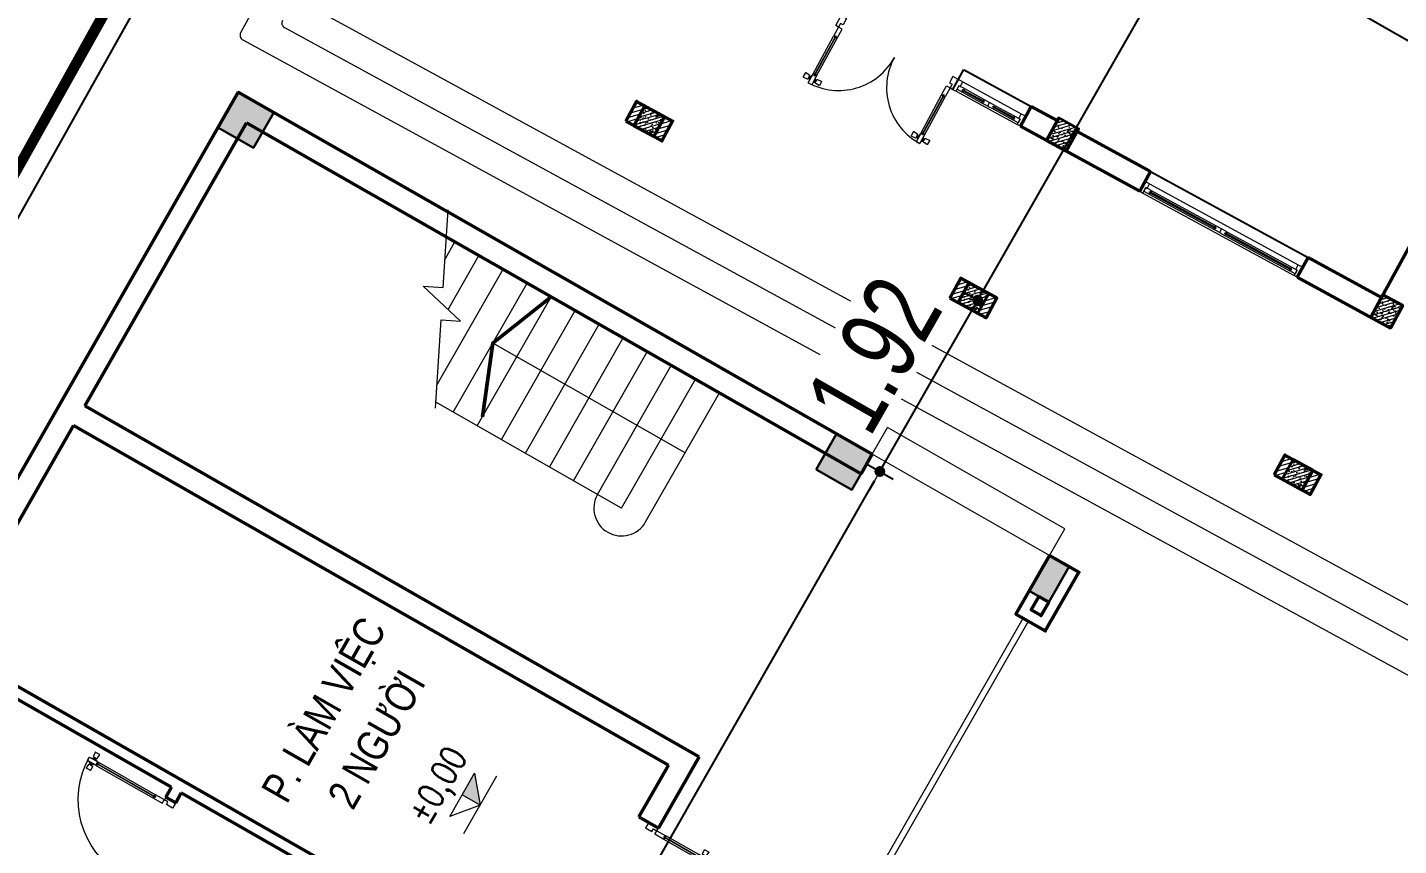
# Model space of a CAD drawing. Header units: millimetres. Extents: x -1055201 to -457681, y -323938 to 182808.
# Drawn here: x -741899 to -728531, y 149921 to 157900 of the extents above; entities that cross this region are included whole.
import ezdxf
from ezdxf.enums import TextEntityAlignment as Align
from ezdxf.xclip import XClip

# ---------------------------------------------------------------- set-up
doc = ezdxf.new("R2010")
doc.units = ezdxf.units.MM
doc.header["$LTSCALE"] = 5
doc.header["$XCLIPFRAME"] = 0
doc.linetypes.add('CENTER2', pattern=[28.575, 19.05, -3.175, 3.175, -3.175])
doc.layers.get('0').update_dxf_attribs({"linetype": 'CENTER2'})
for name, color, linetype, lineweight in [('0.15_Cua', 144, 'Continuous', 15), ('cat1', 30, 'Continuous', 50), ('cat2', 22, 'Continuous', 30), ('hatch1', 136, 'Continuous', 9), ('ISO', 153, 'Continuous', 13), ('LC Dim', 8, 'Continuous', 18), ('LC Hatch', 252, 'Continuous', 9), ('LC Net dam2', 6, 'Continuous', 40), ('LC Net thay', 7, 'Continuous', 25), ('LC Text1', 3, 'Continuous', 20), ('LC Text2', 7, 'Continuous', 25), ('manh1', 67, 'Continuous', 13), ('thay1', 63, 'Continuous', 18)]:
    doc.layers.add(name, color=color, linetype=linetype, lineweight=lineweight)
for name, color, linetype in [('KYHIEU', 7, 'Continuous'), ('NHA', 2, 'Continuous'), ('Tuongxay', 11, 'Continuous')]:
    doc.layers.add(name, color=color, linetype=linetype)
doc.styles.add('HOATBIF', font='hoatbif.shx', dxfattribs={"width": 0.75})
doc.styles.add('T1', font='Vnsimli.shx', dxfattribs={"width": 0.8})
doc.styles.add('T2', font='VHARIAL.TTF', dxfattribs={"width": 0.8})
doc.styles.add('VnArialH', font='VHARIAL.TTF')
doc.linetypes.add('FENCELINE2', pattern='A,0.25,-0.1,[132,ltypeshp.shx,S=0.1,R=0,X=-0.1,Y=0],-0.1,1', length=1.45)
doc.dimstyles.new('Copy of 1-110', dxfattribs={"dimscale": 110, "dimtxt": 2.5, "dimasz": 0.35, "dimexe": 0.5, "dimexo": 0, "dimgap": 0.8, "dimtad": 1, "dimdec": 0, "dimzin": 0, "dimdsep": 46, "dimtxsty": 'HOATBIF', "dimblk1": 'DOT', "dimblk2": 'DOT', "dimsah": 1, "dimcen": -1, "dimdle": 1, "dimclrd": 256, "dimclre": 256, "dimclrt": 4, "dimadec": 3, "dimazin": 2, "dimtfac": 0.333333, "dimtdec": 0, "dimtix": 1, "dimtmove": 2, "dimatfit": 3, "dimldrblk": 'DOT', "dimfxl": 1, "dimtvp": 0.833333, "dimtolj": 1, "dimtzin": 0, "dimarcsym": 0})

# ---------------------------------------------------------------- blocks, each defined once
blk = doc.blocks.new('Nen ht')
at = {"layer": 'Tuongxay', "color": 250, "elevation": -2370}
for points in [[(38453, 61207), (33178, 63294), (21714, 42543), (9412, 20586)], [(38379, 61021), (33268, 63043), (21889, 42446), (9588, 20492)]]:
    blk.add_lwpolyline(points, dxfattribs=at)
at = {"layer": 'KYHIEU', "color": 250, "lineweight": 0, "style": 'VnArialH', "width": 0.6}
for tag, p in [('DC-02', (-46804, -9650, -10682)), ('2.478', (-46804, -10928, -10682))]:
    blk.add_attdef(tag, text='', height=756, dxfattribs=at).set_placement(p, align=Align.CENTER)
blk = doc.blocks.new('*U47')
for p, q in [((35, 0), (715, 0)), ((50, -110), (700, -110)), ((435, -20), (655, -20)), ((435, -60), (655, -60))]:
    blk.add_line(p, q)
at = {"color": 8, "lineweight": 5}
for p, q in [((95, -20), (315, -20)), ((95, -35), (315, -35)), ((95, -45), (315, -45)), ((95, -60), (315, -60)), ((435, -20), (655, -20)), ((435, -35), (655, -35)), ((435, -45), (655, -45)), ((435, -60), (655, -60))]:
    blk.add_line(p, q, dxfattribs=at)
for points in [[(0, 0), (35, 0), (35, -60), (50, -60), (50, -110), (0, -110), (0, 0)], [(750, 0), (715, 0), (715, -60), (700, -60), (700, -110), (750, -110), (750, 0)], [(435, -45), (435, -60), (375, -60), (375, -20), (435, -20), (435, -35), (425, -35), (425, -45), (435, -45)], [(655, -45), (655, -60), (715, -60), (715, -20), (655, -20), (655, -35), (665, -35), (665, -45), (655, -45)]]:
    blk.add_lwpolyline(points)
for points in [[(35, -20), (95, -20), (95, -35), (85, -35), (85, -45), (95, -45), (95, -60), (35, -60)], [(375, -20), (315, -20), (315, -35), (325, -35), (325, -45), (315, -45), (315, -60), (375, -60)]]:
    blk.add_lwpolyline(points, close=True)
for points in [[(95, -29, -0.312187), (102, -35, -0.312187)], [(95, -51, 0.312187), (102, -45, 0.312187)], [(315, -29, 0.312187), (308, -35, 0.312187)], [(315, -51, -0.312187), (308, -45, -0.312187)]]:
    blk.add_lwpolyline(points, format="xyb", dxfattribs=at)
for centre, start, end in [((434, -37), 14.2151, 83.5658), ((434, -43), 276.4342, 345.7849), ((656, -37), 96.4342, 165.7849), ((656, -43), 194.2151, 263.5658)]:
    blk.add_arc(centre, 8.25, start, end, dxfattribs=at)
blk = doc.blocks.new('*U48')
for p, q in [((30, 519), (30, 100)), ((70, 519), (70, 100)), ((1230, 519), (1230, 100)), ((1270, 519), (1270, 100))]:
    blk.add_line(p, q)
at = {"color": 8, "lineweight": 9}
for p, q in [((47, 529), (47, 90)), ((52, 529), (52, 90)), ((1248, 529), (1248, 90)), ((1252, 529), (1252, 90))]:
    blk.add_line(p, q, dxfattribs=at)
for points in [[(5, 548), (-35, 544, -0.443716), (-40, 549), (-40, 588, -0.443716), (-35, 593), (5, 589, -0.385314), (10, 584), (10, 553, -0.385314)], [(95, 548), (135, 544, 0.443716), (140, 549), (140, 588, 0.443716), (135, 593), (95, 589, 0.385314), (90, 584), (90, 553, 0.385314)], [(1205, 548), (1165, 544, -0.443716), (1160, 549), (1160, 588, -0.443716), (1165, 593), (1205, 589, -0.385314), (1210, 584), (1210, 553, -0.385314)], [(1295, 548), (1335, 544, 0.443716), (1340, 549), (1340, 588, 0.443716), (1335, 593), (1295, 589, 0.385314), (1290, 584), (1290, 553, 0.385314)]]:
    blk.add_lwpolyline(points, format="xyb", close=True)
for points in [[(20, 564), (10, 564), (10, 574), (20, 574)], [(55, 519), (70, 519), (70, 619), (30, 619), (30, 519), (45, 519), (45, 529), (55, 529), (55, 519)], [(80, 564), (90, 564), (90, 574), (80, 574)], [(1220, 564), (1210, 564), (1210, 574), (1220, 574)], [(1245, 519), (1230, 519), (1230, 619), (1270, 619), (1270, 519), (1255, 519), (1255, 529), (1245, 529), (1245, 519)], [(1280, 564), (1290, 564), (1290, 574), (1280, 574)], [(30, 0), (0, 0), (0, -110), (60, -110), (60, -40), (30, -40), (30, 0)], [(55, 100), (70, 100), (70, 0), (30, 0), (30, 100), (45, 100), (45, 90), (55, 90), (55, 100)], [(1245, 100), (1230, 100), (1230, 0), (1270, 0), (1270, 100), (1255, 100), (1255, 90), (1245, 90), (1245, 100)], [(1270, 0), (1300, 0), (1300, -110), (1240, -110), (1240, -40), (1270, -40), (1270, 0)]]:
    blk.add_lwpolyline(points)
for centre, start, end in [((70, 569), 143.1301, 216.8699), ((30, 569), 323.1301, 36.8699), ((1270, 569), 143.1301, 216.8699), ((1230, 569), 323.1301, 36.8699)]:
    blk.add_arc(centre, 50, start, end)
at = {"color": 8, "lineweight": 5}
for centre, start, end in [((33, 1), 359.9081, 90.2333), ((1267, 1), 89.7667, 180.0919)]:
    blk.add_arc(centre, 617, start, end, dxfattribs=at)
at = {"color": 8, "lineweight": 9}
for centre, start, end in [((47, 520), 186.4342, 273.2898), ((53, 520), 266.7102, 353.5658), ((1247, 520), 186.4342, 273.2898), ((1253, 520), 266.7102, 353.5658), ((47, 99), 86.7102, 173.5658), ((53, 99), 6.4342, 93.2898), ((1247, 99), 86.7102, 173.5658), ((1253, 99), 6.4342, 93.2898)]:
    blk.add_arc(centre, 8.25, start, end, dxfattribs=at)
blk = doc.blocks.new('*U50')
for p, q in [((35, 0), (1715, 0)), ((50, -110), (1700, -110)), ((935, -20), (1655, -20)), ((935, -60), (1655, -60))]:
    blk.add_line(p, q)
at = {"color": 8, "lineweight": 5}
for p, q in [((95, -20), (815, -20)), ((95, -35), (815, -35)), ((95, -45), (815, -45)), ((95, -60), (815, -60)), ((935, -20), (1655, -20)), ((935, -35), (1655, -35)), ((935, -45), (1655, -45)), ((935, -60), (1655, -60))]:
    blk.add_line(p, q, dxfattribs=at)
for points in [[(0, 0), (35, 0), (35, -60), (50, -60), (50, -110), (0, -110), (0, 0)], [(1750, 0), (1715, 0), (1715, -60), (1700, -60), (1700, -110), (1750, -110), (1750, 0)], [(935, -45), (935, -60), (875, -60), (875, -20), (935, -20), (935, -35), (925, -35), (925, -45), (935, -45)], [(1655, -45), (1655, -60), (1715, -60), (1715, -20), (1655, -20), (1655, -35), (1665, -35), (1665, -45), (1655, -45)]]:
    blk.add_lwpolyline(points)
for points in [[(35, -20), (95, -20), (95, -35), (85, -35), (85, -45), (95, -45), (95, -60), (35, -60)], [(875, -20), (815, -20), (815, -35), (825, -35), (825, -45), (815, -45), (815, -60), (875, -60)]]:
    blk.add_lwpolyline(points, close=True)
for points in [[(95, -29, -0.312187), (102, -35, -0.312187)], [(95, -51, 0.312187), (102, -45, 0.312187)], [(815, -29, 0.312187), (808, -35, 0.312187)], [(815, -51, -0.312187), (808, -45, -0.312187)]]:
    blk.add_lwpolyline(points, format="xyb", dxfattribs=at)
for centre, start, end in [((934, -37), 14.2151, 83.5658), ((934, -43), 276.4342, 345.7849), ((1656, -37), 96.4342, 165.7849), ((1656, -43), 194.2151, 263.5658)]:
    blk.add_arc(centre, 8.25, start, end, dxfattribs=at)
blk = doc.blocks.new('Nhaf hiệu bộ')
at = {"layer": 'LC Hatch', "ltscale": 2}
h = blk.add_hatch(dxfattribs=at)
h.set_pattern_fill('BETONG', color=256, scale=20, pattern_type=2)
h.set_pattern_definition([(360, (-17595.02, 68695.2), (3e-14, 103.92305), [2.5, -57.5]), (360, (-17595.02, 68699.53), (3e-14, 103.92305), [2.5, -57.5]), (120, (-17595.02, 68695.2), (-90, -51.96152), [2.5, -57.5]), (120, (-17591.27, 68697.36), (-90, -51.96152), [2.5, -57.5]), (360, (-17565.02, 68747.16), (3e-14, 103.92305), [2.5, -57.5]), (360, (-17565.02, 68751.49), (3e-14, 103.92305), [2.5, -57.5]), (120, (-17565.02, 68747.16), (-90, -51.96152), [2.5, -57.5]), (120, (-17561.27, 68749.33), (-90, -51.96152), [2.5, -57.5]), (60, (-17592.52, 68695.2), (-90, 51.96152), [2.5, -57.5]), (60, (-17596.27, 68697.36), (-90, 51.96152), [2.5, -57.5]), (60, (-17562.52, 68643.24), (-90, 51.96152), [2.5, -57.5]), (60, (-17566.27, 68645.4), (-90, 51.96152), [2.5, -57.5]), (45, (-17595.016, 68695.2), (-21.213203, 21.213203), []), (50, (-17595.02, 68695.2), (143.45204, -12.55043), [15, -165]), (355, (-17595.02, 68695.2), (-27.75027, 150.43843), [12, -132]), (100.4514, (-17583.06, 68694.15), (115.70188, 137.8879), [12.74804, -140.22842]), (46.1842, (-17595.02, 68735.2), (213.4482, -33.1038), [22.5, -247.5]), (96.6356, (-17577.23, 68732.44), (186.93254, 194.8236), [19.12206, -210.3426]), (351.1842, (-17595.02, 68735.2), (186.9324, 194.8237), [18, -198]), (21, (-17575.02, 68725.2), (119.38141, -80.52378), [15, -165]), (326, (-17575.02, 68725.2), (48.66307, 145.03), [12, -132]), (71.4514, (-17565.07, 68718.49), (168.04453, 64.5061), [12.74804, -140.22842]), (37.5, (-17595.016, 68695.2), (2.43197, 66.57877), [0, -130.4, 0, -134, 0, -132.5]), (7.5, (-17595.016, 68695.2), (52.61391, 78.88234), [0, -76.4, 0, -127.4, 0, -50.5]), (327.5, (-17639.616, 68695.2), (106.764487, -4.510974), [0, -50, 0, -156, 0, -207]), (317.5, (-17659.62, 68695.2), (116.63723, 20.021), [0, -65, 0, -103.6, 0, -147])])
h.paths.add_polyline_path([(7420, 2050), (7200, 2050), (7200, 1800), (7420, 1800)])
h = blk.add_hatch(dxfattribs=at)
h.set_pattern_fill('BETONG', color=256, scale=20, pattern_type=2)
h.set_pattern_definition([(360, (-13995.02, 68695.2), (3e-14, 103.92305), [2.5, -57.5]), (360, (-13995.02, 68699.53), (3e-14, 103.92305), [2.5, -57.5]), (120, (-13995.02, 68695.2), (-90, -51.96152), [2.5, -57.5]), (120, (-13991.27, 68697.36), (-90, -51.96152), [2.5, -57.5]), (360, (-13965.02, 68747.16), (3e-14, 103.92305), [2.5, -57.5]), (360, (-13965.02, 68751.49), (3e-14, 103.92305), [2.5, -57.5]), (120, (-13965.02, 68747.16), (-90, -51.96152), [2.5, -57.5]), (120, (-13961.27, 68749.33), (-90, -51.96152), [2.5, -57.5]), (60, (-13992.52, 68695.2), (-90, 51.96152), [2.5, -57.5]), (60, (-13996.27, 68697.36), (-90, 51.96152), [2.5, -57.5]), (60, (-13962.52, 68643.24), (-90, 51.96152), [2.5, -57.5]), (60, (-13966.27, 68645.4), (-90, 51.96152), [2.5, -57.5]), (45, (-13995.016, 68695.2), (-21.213203, 21.213203), []), (50, (-13995.02, 68695.2), (143.45204, -12.55043), [15, -165]), (355, (-13995.02, 68695.2), (-27.75027, 150.43843), [12, -132]), (100.4514, (-13983.06, 68694.15), (115.70188, 137.8879), [12.74804, -140.22842]), (46.1842, (-13995.02, 68735.2), (213.4482, -33.1038), [22.5, -247.5]), (96.6356, (-13977.23, 68732.44), (186.93254, 194.8236), [19.12206, -210.3426]), (351.1842, (-13995.02, 68735.2), (186.9324, 194.8237), [18, -198]), (21, (-13975.02, 68725.2), (119.38141, -80.52378), [15, -165]), (326, (-13975.02, 68725.2), (48.66307, 145.03), [12, -132]), (71.4514, (-13965.07, 68718.49), (168.04453, 64.5061), [12.74804, -140.22842]), (37.5, (-13995.016, 68695.2), (2.43197, 66.57877), [0, -130.4, 0, -134, 0, -132.5]), (7.5, (-13995.016, 68695.2), (52.61391, 78.88234), [0, -76.4, 0, -127.4, 0, -50.5]), (327.5, (-14039.616, 68695.2), (106.764487, -4.510974), [0, -50, 0, -156, 0, -207]), (317.5, (-14059.62, 68695.2), (116.63723, 20.021), [0, -65, 0, -103.6, 0, -147])])
h.paths.add_polyline_path([(11020, 2050), (10800, 2050), (10800, 1800), (11020, 1800)])
h = blk.add_hatch(dxfattribs=at)
h.set_pattern_fill('ANSI31', color=256, scale=300)
h.set_pattern_definition([(45, (-28800.474, 75690.895), (-26.516504, 26.516504), [])])
h.paths.add_polyline_path([(3910, 220), (3820, 220), (3820, 0), (3910, 0)])
h.paths.add_polyline_path([(3600, 220), (3510, 220), (3510, 0), (3600, 0)])
h = blk.add_hatch(dxfattribs=at)
h.set_pattern_fill('BETONG', color=256, scale=20, pattern_type=2)
h.set_pattern_definition([(360, (-25200.47, 75690.9), (3e-14, 103.92305), [2.5, -57.5]), (360, (-25200.47, 75695.23), (3e-14, 103.92305), [2.5, -57.5]), (120, (-25200.47, 75690.9), (-90, -51.96152), [2.5, -57.5]), (120, (-25196.72, 75693.06), (-90, -51.96152), [2.5, -57.5]), (360, (-25170.47, 75742.86), (3e-14, 103.92305), [2.5, -57.5]), (360, (-25170.47, 75747.19), (3e-14, 103.92305), [2.5, -57.5]), (120, (-25170.47, 75742.86), (-90, -51.96152), [2.5, -57.5]), (120, (-25166.72, 75745.02), (-90, -51.96152), [2.5, -57.5]), (60, (-25197.97, 75690.9), (-90, 51.96152), [2.5, -57.5]), (60, (-25201.72, 75693.06), (-90, 51.96152), [2.5, -57.5]), (60, (-25167.97, 75638.93), (-90, 51.96152), [2.5, -57.5]), (60, (-25171.72, 75641.1), (-90, 51.96152), [2.5, -57.5]), (45, (-25200.474, 75690.895), (-21.213203, 21.213203), []), (50, (-25200.47, 75690.9), (143.45204, -12.55043), [15, -165]), (355, (-25200.47, 75690.9), (-27.75027, 150.43843), [12, -132]), (100.4514, (-25188.52, 75689.85), (115.70188, 137.8879), [12.74804, -140.22842]), (46.1842, (-25200.47, 75730.9), (213.4482, -33.1038), [22.5, -247.5]), (96.6356, (-25182.69, 75728.14), (186.93254, 194.8236), [19.12206, -210.3426]), (351.1842, (-25200.47, 75730.9), (186.9324, 194.8237), [18, -198]), (21, (-25180.47, 75720.9), (119.38141, -80.52378), [15, -165]), (326, (-25180.47, 75720.9), (48.66307, 145.03), [12, -132]), (71.4514, (-25170.53, 75714.18), (168.04453, 64.5061), [12.74804, -140.22842]), (37.5, (-25200.474, 75690.895), (2.43197, 66.57877), [0, -130.4, 0, -134, 0, -132.5]), (7.5, (-25200.474, 75690.895), (52.61391, 78.88234), [0, -76.4, 0, -127.4, 0, -50.5]), (327.5, (-25245.074, 75690.895), (106.764487, -4.510974), [0, -50, 0, -156, 0, -207]), (317.5, (-25265.07, 75690.895), (116.63723, 20.021), [0, -65, 0, -103.6, 0, -147])])
h.paths.add_polyline_path([(3820, 220), (3600, 220), (3600, 0), (3820, 0)])
h = blk.add_hatch(dxfattribs=at)
h.set_pattern_fill('ANSI31', color=256, scale=300)
h.set_pattern_definition([(45, (-25200.474, 75690.895), (-26.516504, 26.516504), [])])
h.paths.add_polyline_path([(7510, 220), (7420, 220), (7420, 0), (7510, 0)])
h.paths.add_polyline_path([(7200, 220), (7110, 220), (7110, 0), (7200, 0)])
h = blk.add_hatch(dxfattribs=at)
h.set_pattern_fill('BETONG', color=256, scale=20, pattern_type=2)
h.set_pattern_definition([(360, (-21600.47, 75690.9), (3e-14, 103.92305), [2.5, -57.5]), (360, (-21600.47, 75695.23), (3e-14, 103.92305), [2.5, -57.5]), (120, (-21600.47, 75690.9), (-90, -51.96152), [2.5, -57.5]), (120, (-21596.72, 75693.06), (-90, -51.96152), [2.5, -57.5]), (360, (-21570.47, 75742.86), (3e-14, 103.92305), [2.5, -57.5]), (360, (-21570.47, 75747.19), (3e-14, 103.92305), [2.5, -57.5]), (120, (-21570.47, 75742.86), (-90, -51.96152), [2.5, -57.5]), (120, (-21566.72, 75745.02), (-90, -51.96152), [2.5, -57.5]), (60, (-21597.97, 75690.9), (-90, 51.96152), [2.5, -57.5]), (60, (-21601.72, 75693.06), (-90, 51.96152), [2.5, -57.5]), (60, (-21567.97, 75638.93), (-90, 51.96152), [2.5, -57.5]), (60, (-21571.72, 75641.1), (-90, 51.96152), [2.5, -57.5]), (45, (-21600.474, 75690.895), (-21.213203, 21.213203), []), (50, (-21600.47, 75690.9), (143.45204, -12.55043), [15, -165]), (355, (-21600.47, 75690.9), (-27.75027, 150.43843), [12, -132]), (100.4514, (-21588.52, 75689.85), (115.70188, 137.8879), [12.74804, -140.22842]), (46.1842, (-21600.47, 75730.9), (213.4482, -33.1038), [22.5, -247.5]), (96.6356, (-21582.69, 75728.14), (186.93254, 194.8236), [19.12206, -210.3426]), (351.1842, (-21600.47, 75730.9), (186.9324, 194.8237), [18, -198]), (21, (-21580.47, 75720.9), (119.38141, -80.52378), [15, -165]), (326, (-21580.47, 75720.9), (48.66307, 145.03), [12, -132]), (71.4514, (-21570.53, 75714.18), (168.04453, 64.5061), [12.74804, -140.22842]), (37.5, (-21600.474, 75690.895), (2.43197, 66.57877), [0, -130.4, 0, -134, 0, -132.5]), (7.5, (-21600.474, 75690.895), (52.61391, 78.88234), [0, -76.4, 0, -127.4, 0, -50.5]), (327.5, (-21645.074, 75690.895), (106.764487, -4.510974), [0, -50, 0, -156, 0, -207]), (317.5, (-21665.07, 75690.895), (116.63723, 20.021), [0, -65, 0, -103.6, 0, -147])])
h.paths.add_polyline_path([(7420, 220), (7200, 220), (7200, 0), (7420, 0)])
h = blk.add_hatch(dxfattribs=at)
h.set_pattern_fill('ANSI31', color=256, scale=300)
h.set_pattern_definition([(45, (-21600.474, 75690.895), (-26.516504, 26.516504), [])])
h.paths.add_polyline_path([(11110, 220), (11020, 220), (11020, 0), (11110, 0)])
h.paths.add_polyline_path([(10800, 220), (10710, 220), (10710, 0), (10800, 0)])
h = blk.add_hatch(dxfattribs=at)
h.set_pattern_fill('BETONG', color=256, scale=20, pattern_type=2)
h.set_pattern_definition([(360, (-18000.47, 75690.9), (3e-14, 103.92305), [2.5, -57.5]), (360, (-18000.47, 75695.23), (3e-14, 103.92305), [2.5, -57.5]), (120, (-18000.47, 75690.9), (-90, -51.96152), [2.5, -57.5]), (120, (-17996.72, 75693.06), (-90, -51.96152), [2.5, -57.5]), (360, (-17970.47, 75742.86), (3e-14, 103.92305), [2.5, -57.5]), (360, (-17970.47, 75747.19), (3e-14, 103.92305), [2.5, -57.5]), (120, (-17970.47, 75742.86), (-90, -51.96152), [2.5, -57.5]), (120, (-17966.72, 75745.02), (-90, -51.96152), [2.5, -57.5]), (60, (-17997.97, 75690.9), (-90, 51.96152), [2.5, -57.5]), (60, (-18001.72, 75693.06), (-90, 51.96152), [2.5, -57.5]), (60, (-17967.97, 75638.93), (-90, 51.96152), [2.5, -57.5]), (60, (-17971.72, 75641.1), (-90, 51.96152), [2.5, -57.5]), (45, (-18000.474, 75690.895), (-21.213203, 21.213203), []), (50, (-18000.47, 75690.9), (143.45204, -12.55043), [15, -165]), (355, (-18000.47, 75690.9), (-27.75027, 150.43843), [12, -132]), (100.4514, (-17988.52, 75689.85), (115.70188, 137.8879), [12.74804, -140.22842]), (46.1842, (-18000.47, 75730.9), (213.4482, -33.1038), [22.5, -247.5]), (96.6356, (-17982.69, 75728.14), (186.93254, 194.8236), [19.12206, -210.3426]), (351.1842, (-18000.47, 75730.9), (186.9324, 194.8237), [18, -198]), (21, (-17980.47, 75720.9), (119.38141, -80.52378), [15, -165]), (326, (-17980.47, 75720.9), (48.66307, 145.03), [12, -132]), (71.4514, (-17970.53, 75714.18), (168.04453, 64.5061), [12.74804, -140.22842]), (37.5, (-18000.474, 75690.895), (2.43197, 66.57877), [0, -130.4, 0, -134, 0, -132.5]), (7.5, (-18000.474, 75690.895), (52.61391, 78.88234), [0, -76.4, 0, -127.4, 0, -50.5]), (327.5, (-18045.074, 75690.895), (106.764487, -4.510974), [0, -50, 0, -156, 0, -207]), (317.5, (-18065.07, 75690.895), (116.63723, 20.021), [0, -65, 0, -103.6, 0, -147])])
h.paths.add_polyline_path([(11020, 220), (10800, 220), (10800, 0), (11020, 0)])
at = {"layer": 'cat1', "ltscale": 2}
for p, q in [((10800, 2020), (10800, 9000)), ((6910, 2020), (7200, 2020)), ((6910, 1800), (6910, 2020)), ((7420, 2020), (8235, 2020)), ((8235, 1800), (8235, 2020)), ((9985, 2020), (10800, 2020)), ((9985, 1800), (9985, 2020)), ((6910, 1800), (8235, 1800)), ((9985, 1800), (11020, 1800))]:
    blk.add_line(p, q, dxfattribs=at)
for points in [[(3510, 0), (3910, 0), (3910, 220), (3510, 220)], [(7110, 0), (7510, 0), (7510, 220), (7110, 220)], [(10710, 0), (11110, 0), (11110, 220), (10710, 220)]]:
    blk.add_lwpolyline(points, close=True, dxfattribs=at)
at = {"layer": 'LC Net dam2', "ltscale": 2}
for points in [[(7200, 1800), (7420, 1800), (7420, 2050), (7200, 2050)], [(10800, 1800), (11020, 1800), (11020, 2050), (10800, 2050)], [(3600, 0), (3820, 0), (3820, 220), (3600, 220)], [(7200, 0), (7420, 0), (7420, 220), (7200, 220)], [(10800, 0), (11020, 0), (11020, 220), (10800, 220)]]:
    blk.add_lwpolyline(points, close=True, dxfattribs=at)
at = {"layer": 'LC Net thay', "ltscale": 2}
for p, q in [((6160, 1800), (6160, 2020)), ((6166, 2020), (6916, 2020)), ((8235, 2020), (9985, 2020))]:
    blk.add_line(p, q, dxfattribs=at)
at = {"layer": 'thay1', "ltscale": 2}
for p, q in [((-200, 60), (-200, -1040)), ((450, -490), (24370, -490)), ((150, -790), (24670, -790)), ((-150, -1090), (24970, -1090))]:
    blk.add_line(p, q, dxfattribs=at)
for centre in [(150, -740), (-150, -1040)]:
    blk.add_arc(centre, 50, 180, 270, dxfattribs=at)
at = {"layer": 'ISO', "rotation": 179.9999999999872}
blk.add_blockref('*U48', (6160, 1800), dxfattribs=at)
at = {"layer": 'ISO', "xscale": -1, "rotation": 180}
for name, p in [('*U47', (6160, 1800)), ('*U50', (8235, 1800))]:
    blk.add_blockref(name, p, dxfattribs=at)
blk = doc.blocks.new('Caodo1')
at = {"layer": 'LC Text1'}
blk.add_hatch(color=256, dxfattribs=at).paths.add_polyline_path([(0, 200), (0, 0), (243, 200)])
for p, q in [((0, 0), (0, 200)), ((324, 0), (-324, 0))]:
    blk.add_line(p, q, dxfattribs=at)
blk.add_lwpolyline([(-243, 200), (243, 200), (0, 0), (0, 0)], close=True, dxfattribs=at)
at = {"layer": 'LC Text1', "style": 'T1', "width": 0.8}
blk.add_attdef('%%P0,00', text='', height=250, dxfattribs=at).set_placement((-39, 460), align=Align.MIDDLE_CENTER)
blk = doc.blocks.new('*U22')
for p, q in [((-70, -740), (-70, -100)), ((-30, -740), (-30, -100))]:
    blk.add_line(p, q)
at = {"color": 8, "lineweight": 9}
for p, q in [((-53, -750), (-53, -90)), ((-48, -750), (-48, -90))]:
    blk.add_line(p, q, dxfattribs=at)
for points in [[(-870, 0), (-900, 0), (-900, 110), (-840, 110), (-840, 40), (-870, 40)], [(-30, 0), (0, 0), (0, 110), (-60, 110), (-60, 40), (-30, 40)]]:
    blk.add_lwpolyline(points, close=True)
for points in [[(-55, -100), (-70, -100), (-70, 0), (-30, 0), (-30, -100), (-45, -100), (-45, -90), (-55, -90), (-55, -100)], [(-80, -785), (-90, -785), (-90, -795), (-80, -795)], [(-55, -740), (-70, -740), (-70, -840), (-30, -840), (-30, -740), (-45, -740), (-45, -750), (-55, -750), (-55, -740)], [(-20, -785), (-10, -785), (-10, -795), (-20, -795)]]:
    blk.add_lwpolyline(points)
for points in [[(-95, -770), (-135, -766, 0.443716), (-140, -771), (-140, -809, 0.443716), (-135, -814), (-95, -810, 0.385314), (-90, -805), (-90, -775, 0.385314)], [(-5, -770), (35, -766, -0.443716), (40, -771), (40, -809, -0.443716), (35, -814), (-5, -810, -0.385314), (-10, -805), (-10, -775, -0.385314)]]:
    blk.add_lwpolyline(points, format="xyb", close=True)
for centre, radius, start, end in [((-30, 0), 840, 180, 270), ((-53, -99), 8.25, 186.4342, 273.2898), ((-47, -99), 8.25, 266.7102, 353.5658), ((-53, -741), 8.25, 86.7102, 173.5658), ((-47, -741), 8.25, 6.4342, 93.2898)]:
    blk.add_arc(centre, radius, start, end, dxfattribs=at)
for centre, start, end in [((-30, -790), 143.1301, 216.8699), ((-70, -790), 323.1301, 36.8699)]:
    blk.add_arc(centre, 50, start, end)
blk = doc.blocks.new('*U19')
for p, q in [((30, 469), (30, 100)), ((70, 469), (70, 100)), ((1130, 469), (1130, 100)), ((1170, 469), (1170, 100))]:
    blk.add_line(p, q)
at = {"color": 8, "lineweight": 9}
for p, q in [((48, 479), (48, 90)), ((52, 479), (52, 90)), ((1148, 479), (1148, 90)), ((1152, 479), (1152, 90))]:
    blk.add_line(p, q, dxfattribs=at)
for points in [[(5, 498), (-35, 494, -0.443716), (-40, 499), (-40, 538, -0.443716), (-35, 543), (5, 539, -0.385314), (10, 534), (10, 503, -0.385314)], [(95, 498), (135, 494, 0.443716), (140, 499), (140, 538, 0.443716), (135, 543), (95, 539, 0.385314), (90, 534), (90, 503, 0.385314)], [(1105, 498), (1065, 494, -0.443716), (1060, 499), (1060, 538, -0.443716), (1065, 543), (1105, 539, -0.385314), (1110, 534), (1110, 503, -0.385314)], [(1195, 498), (1235, 494, 0.443716), (1240, 499), (1240, 538, 0.443716), (1235, 543), (1195, 539, 0.385314), (1190, 534), (1190, 503, 0.385314)]]:
    blk.add_lwpolyline(points, format="xyb", close=True)
for points in [[(55, 469), (70, 469), (70, 569), (30, 569), (30, 469), (45, 469), (45, 479), (55, 479), (55, 469)], [(1145, 469), (1130, 469), (1130, 569), (1170, 569), (1170, 469), (1155, 469), (1155, 479), (1145, 479), (1145, 469)], [(20, 514), (10, 514), (10, 524), (20, 524)], [(80, 514), (90, 514), (90, 524), (80, 524)], [(1120, 514), (1110, 514), (1110, 524), (1120, 524)], [(1180, 514), (1190, 514), (1190, 524), (1180, 524)], [(30, 0), (0, 0), (0, -110), (60, -110), (60, -40), (30, -40), (30, 0)], [(55, 100), (70, 100), (70, 0), (30, 0), (30, 100), (45, 100), (45, 90), (55, 90), (55, 100)], [(1145, 100), (1130, 100), (1130, 0), (1170, 0), (1170, 100), (1155, 100), (1155, 90), (1145, 90), (1145, 100)], [(1170, 0), (1200, 0), (1200, -110), (1140, -110), (1140, -40), (1170, -40), (1170, 0)]]:
    blk.add_lwpolyline(points)
for centre, start, end in [((70, 519), 143.1301, 216.8699), ((30, 519), 323.1301, 36.8699), ((1170, 519), 143.1301, 216.8699), ((1130, 519), 323.1301, 36.8699)]:
    blk.add_arc(centre, 50, start, end)
at = {"color": 8, "lineweight": 5}
for centre, start, end in [((32, 1), 359.9081, 90.2333), ((1168, 1), 89.7667, 180.0919)]:
    blk.add_arc(centre, 568, start, end, dxfattribs=at)
at = {"color": 8, "lineweight": 9}
for centre, start, end in [((47, 470), 186.4342, 273.2898), ((53, 470), 266.7102, 353.5658), ((1147, 470), 186.4342, 273.2898), ((1153, 470), 266.7102, 353.5658), ((47, 99), 86.7102, 173.5658), ((53, 99), 6.4342, 93.2898), ((1147, 99), 86.7102, 173.5658), ((1153, 99), 6.4342, 93.2898)]:
    blk.add_arc(centre, 8.25, start, end, dxfattribs=at)
blk = doc.blocks.new('Nhà lớp học')
at = {"layer": 'cat2'}
for points in [[(19220, 0), (19220, -400), (19620, -400), (19620, 0)], [(19220, -6720), (19220, -7120), (19620, -7120), (19620, -6720)]]:
    blk.add_hatch(color=256, dxfattribs=at).paths.add_polyline_path(points, flags=16)
blk.add_hatch(color=256, dxfattribs=at).paths.add_polyline_path([(19220, -9110), (19220, -9330), (19620, -9330), (19620, -9110)])
at = {"layer": 'cat1'}
for p, q in [((0, 0), (19620, 0)), ((19620, -7120), (19620, 0)), ((13410, -220), (13410, -2800)), ((13520, -220), (16000, -220)), ((13520, -220), (13520, -6900)), ((16000, -220), (16000, -6900)), ((16220, -220), (19400, -220)), ((16220, -220), (16220, -7120)), ((19400, -7120), (19400, -220)), ((13300, -2800), (13410, -2800)), ((13300, -2910), (13300, -2800)), ((13300, -2910), (13410, -2910)), ((13410, -2910), (13410, -7120)), ((16000, -6900), (15420, -6900)), ((15420, -7120), (15420, -6900)), ((16220, -7120), (15420, -7120)), ((19400, -7120), (19620, -7120))]:
    blk.add_line(p, q, dxfattribs=at)
blk.add_lwpolyline([(18050, -3640), (18725, -3370), (19400, -3640)], dxfattribs=at)
for points in [[(19620, -9110), (18960, -9110), (18960, -9440), (19620, -9440)], [(19220, -9220), (19070, -9220), (19070, -9330), (19220, -9330)]]:
    blk.add_lwpolyline(points, close=True, dxfattribs=at)
at = {"layer": 'cat2'}
for points in [[(19220, 0), (19620, 0), (19620, -400), (19220, -400), (19220, 0)], [(19220, -6720), (19620, -6720), (19620, -7120), (19220, -7120), (19220, -6720)], [(19220, -9110), (19620, -9110), (19620, -9330), (19220, -9330), (19220, -9110)]]:
    blk.add_lwpolyline(points, dxfattribs=at)
at = {"layer": 'hatch1'}
blk.add_line((18725, -5530), (18725, -3370), dxfattribs=at)
at = {"layer": 'manh1'}
for p, q in [((16220, -9190), (18960, -9190)), ((16220, -9250), (18960, -9250))]:
    blk.add_line(p, q, dxfattribs=at)
at = {"layer": 'thay1'}
for p, q in [((19206, -2560), (19400, -2560)), ((18794, -2830), (19400, -2830)), ((17950, -5260), (17950, -3176)), ((18104, -3100), (19400, -3100)), ((17950, -3370), (19400, -3370)), ((17950, -3640), (19400, -3640)), ((17950, -3910), (19400, -3910)), ((17950, -4180), (19400, -4180)), ((17950, -4450), (19400, -4450)), ((17950, -4720), (19400, -4720)), ((17950, -4990), (19400, -4990)), ((17950, -5260), (19400, -5260)), ((17950, -5530), (19400, -5530)), ((19620, -9110), (19620, -7120)), ((19620, -7120), (19920, -7120)), ((19920, -9110), (19920, -7120)), ((19620, -9110), (19920, -9110))]:
    blk.add_line(p, q, dxfattribs=at)
for points in [[(0, -9410), (0, 0), (19510, 0)], [(17897, -3201), (18673, -2821), (18756, -2990), (18872, -2507), (18957, -2682), (19637, -2348)]]:
    blk.add_lwpolyline(points, dxfattribs=at)
blk.add_arc((17950, -5260), 270, 90, 270, dxfattribs=at)
at = {"layer": '0.15_Cua', "xscale": -1, "rotation": 180}
blk.add_blockref('*U22', (13300, -2800), dxfattribs=at)
at = {"layer": '0.15_Cua', "rotation": 180}
blk.add_blockref('*U19', (15420, -7120), dxfattribs=at)
at = {"layer": 'LC Text1'}
ref = blk.add_blockref('Caodo1', (14752, -5498), dxfattribs=at)
ref.add_attrib('%%P0,00', '%%p0,00', dxfattribs={"layer": 'LC Text2', "height": 250, "style": 'T1', "width": 0.8}).set_placement((14713, -5038), align=Align.MIDDLE_CENTER)
at = {"layer": 'LC Text2', "style": 'T2', "width": 0.8}
for s, p in [('p. lµm viÖc', (13817, -3862)), ('2 ng\xadêi', (14084, -4452))]:
    blk.add_text(s, height=300, dxfattribs=at).set_placement(p)
blk = doc.blocks.new('DOT')
at = {"color": 0, "linetype": 'ByBlock'}
blk.add_line((-0.5, 0), (-1, 0), dxfattribs=at)
at = {"color": 0, "linetype": 'ByBlock', "const_width": 0.5}
blk.add_lwpolyline([(-0.25, 0, 1), (0.25, 0, 1)], format="xyb", close=True, dxfattribs=at)
blk = doc.blocks.new('*D105')
at = {"layer": 'Defpoints', "color": 0, "transparency": 16777216}
for p in [(-733717, 153643), (-733588, 153569), (-743477, 137003)]:
    blk.add_point(p, dxfattribs=at)
at = {"layer": 'LC Dim', "lineweight": -2, "transparency": 16777216}
for p, q in [((-733717, 153643), (-733458, 153495)), ((-743105, 136911), (-733640, 153478)), ((-743477, 137003), (-743027, 136745))]:
    blk.add_line(p, q, dxfattribs=at)
at = {"layer": 'LC Dim', "lineweight": -2, "transparency": 16777216, "xscale": 105, "yscale": 105, "zscale": 105}
for p, rotation in [((-733588, 153569), 60.25926350818931), ((-743158, 136820), 240.2592635081893)]:
    blk.add_blockref('DOT', p, dxfattribs=dict(at, rotation=rotation))
at = {"layer": 'LC Dim', "color": 4, "transparency": 16777216, "insert": (-738907, 145499), "char_height": 750, "attachment_point": 5, "rotation": 60.2593, "style": 'HOATBIF', "bg_fill": 3, "box_fill_scale": 1.1, "bg_fill_color": 256, "bg_fill_true_color": 13158600, "bg_fill_transparency": 0}
blk.add_mtext('\\A1;19.29', dxfattribs=at)
blk = doc.blocks.new('_Dot')
at = {"color": 0, "linetype": 'ByBlock', "lineweight": -2}
blk.add_line((-0.5, 0), (-1, 0), dxfattribs=at)
at = {"color": 0, "linetype": 'ByBlock', "const_width": 0.5}
blk.add_lwpolyline([(-0.25, 0, 1), (0.25, 0, 1)], format="xyb", close=True, dxfattribs=at)
blk = doc.blocks.new('*D106')
at = {"layer": 'Defpoints', "color": 0, "transparency": 16777216}
for p in [(-732634, 155240), (-732580, 155209, 2611), (-733717, 153643)]:
    blk.add_point(p, dxfattribs=at)
at = {"layer": 'LC Dim', "lineweight": -2, "transparency": 16777216}
for p, q in [((-732582, 155331), (-732530, 155422)), ((-733588, 153569), (-732634, 155240)), ((-732580, 155209), (-732764, 155314)), ((-733717, 153643), (-733458, 153495)), ((-733640, 153478), (-733692, 153387))]:
    blk.add_line(p, q, dxfattribs=at)
at = {"layer": 'LC Dim', "lineweight": -2, "transparency": 16777216, "xscale": 105, "yscale": 105, "zscale": 105}
for p, rotation in [((-732634, 155240), 240.2592635081893), ((-733588, 153569), 60.25926350818931)]:
    blk.add_blockref('DOT', p, dxfattribs=dict(at, rotation=rotation))
at = {"layer": 'LC Dim', "color": 4, "transparency": 16777216, "insert": (-733645, 154709), "char_height": 750, "attachment_point": 5, "rotation": 60.2593, "style": 'HOATBIF', "bg_fill": 3, "box_fill_scale": 1.1, "bg_fill_color": 256, "bg_fill_true_color": 13158600, "bg_fill_transparency": 0}
blk.add_mtext('\\A1;1.92', dxfattribs=at)
blk = doc.blocks.new('*D107')
at = {"layer": 'Defpoints', "color": 0, "transparency": 16777216}
for p in [(-728277, 163096, 2611), (-728177, 163040), (-732580, 155209, 2611)]:
    blk.add_point(p, dxfattribs=at)
at = {"layer": 'LC Dim', "lineweight": -2, "transparency": 16777216}
for p, q in [((-728277, 163096), (-728047, 162965)), ((-732582, 155331), (-728229, 162948)), ((-732580, 155209), (-732764, 155314))]:
    blk.add_line(p, q, dxfattribs=at)
at = {"layer": 'LC Dim', "lineweight": -2, "transparency": 16777216, "xscale": 105, "yscale": 105, "zscale": 105}
for p, rotation in [((-728177, 163040), 60.25926350818931), ((-732634, 155240), 240.2592635081893)]:
    blk.add_blockref('DOT', p, dxfattribs=dict(at, rotation=rotation))
at = {"layer": 'LC Dim', "color": 4, "transparency": 16777216, "insert": (-730940, 159445), "char_height": 750, "attachment_point": 5, "rotation": 60.2593, "style": 'HOATBIF', "bg_fill": 3, "box_fill_scale": 1.1, "bg_fill_color": 256, "bg_fill_true_color": 13158600, "bg_fill_transparency": 0}
blk.add_mtext('\\A1;8.98', dxfattribs=at)
blk = doc.blocks.new('*D112')
at = {"layer": 'Defpoints', "color": 0, "transparency": 16777216}
for p in [(-736946, 162699, 2611), (-715160, 150886), (-715461, 150358)]:
    blk.add_point(p, dxfattribs=at)
at = {"layer": 'LC Dim', "lineweight": -2, "transparency": 16777216}
for p, q in [((-736946, 162699), (-737048, 162519)), ((-736883, 162597), (-715552, 150410)), ((-715160, 150886), (-715536, 150228))]:
    blk.add_line(p, q, dxfattribs=at)
at = {"layer": 'LC Dim', "lineweight": -2, "transparency": 16777216, "xscale": 105, "yscale": 105, "zscale": 105}
for p, rotation in [((-736974, 162649), 150.2592635081893), ((-715461, 150358), 330.2592635081893)]:
    blk.add_blockref('DOT', p, dxfattribs=dict(at, rotation=rotation))
at = {"layer": 'LC Dim', "color": 4, "transparency": 16777216, "insert": (-725913, 157038), "char_height": 750, "attachment_point": 5, "rotation": 330.2593, "style": 'HOATBIF', "bg_fill": 3, "box_fill_scale": 1.1, "bg_fill_color": 256, "bg_fill_true_color": 13158600, "bg_fill_transparency": 0}
blk.add_mtext('\\A1;24.78', dxfattribs=at)

msp = doc.modelspace()

# ---------------------------------------------------------------- block references
at = {"layer": 'NHA'}
ref = msp.add_blockref('Nen ht', (-762631.616, 115826.356, 41.497), dxfattribs=at)
XClip(ref).set_block_clipping_path([(-36969.0091810265, -21518.5280143177), (72831.0680443905, 66381.4719856854)])

# ---------------------------------------------------------------- next in the draw order: block references
at = {"layer": 'NHA', "rotation": 331.3859695635566}
msp.add_blockref('Nhaf hiệu bộ', (-739145.995, 158665.489, 281.744), dxfattribs=at)

# ---------------------------------------------------------------- next in the draw order: block references
at = {"layer": 'LC Text1', "rotation": 60.25926350818889}
msp.add_blockref('Nhà lớp học', (-749577.611, 140234.455, -2329), dxfattribs=at)

# ---------------------------------------------------------------- next in the draw order: linework, layer by layer
at = {"layer": 'cat1', "color": 202, "linetype": 'FENCELINE2', "ltscale": 200, "const_width": 100, "elevation": 37.298}
msp.add_lwpolyline([(-758270.556, 105539.065), (-767878.294, 110099.837), (-765869.108, 113724.365), (-762544.538, 119551.808), (-748223.689, 145296.604), (-729454.11, 179119.967), (-703563.667, 168549.976), (-724871.238, 130021.952), (-725154.14, 129504.201)], dxfattribs=at)

# ---------------------------------------------------------------- next in the draw order: dimensions: what is measured, and where the dimension line sits
at = {"layer": 'LC Dim'}
dim = msp.add_linear_dim(base=(-733588.223, 153568.932, -2329), p1=(-743477.349, 137002.551, -2329), p2=(-733717.019, 153642.517, -2329), angle=60.2592635, dimstyle='Copy of 1-110', override={"dimscale": 300, "dimdec": 2, "dimlfac": 0.001, "dimtfill": 1}, dxfattribs=at)
dim.commit()
dim.dimension.update_dxf_attribs({"geometry": '*D105', "text_midpoint": (-738906.869, 145499.468, -2329)})

# ---------------------------------------------------------------- next in the draw order: dimensions: what is measured, and where the dimension line sits
dim = msp.add_linear_dim(base=(-732633.754, 155239.533, -2329), p1=(-733717.019, 153642.517, -2329), p2=(-732579.552, 155208.566, 281.744), angle=60.2592635, dimstyle='Copy of 1-110', override={"dimscale": 300, "dimdec": 2, "dimlfac": 0.001, "dimtfill": 1}, dxfattribs=at)
dim.commit()
dim.dimension.update_dxf_attribs({"geometry": '*D106', "text_midpoint": (-733644.98, 154709.319, -2329)})

# ---------------------------------------------------------------- next in the draw order: dimensions: what is measured, and where the dimension line sits
dim = msp.add_linear_dim(base=(-728177.372, 163039.512, -2329), p1=(-732579.552, 155208.566, 281.744), p2=(-728276.574, 163096.189, 281.744), angle=60.2592635, dimstyle='Copy of 1-110', override={"dimscale": 300, "dimdec": 2, "dimlfac": 0.001, "dimtfill": 1}, dxfattribs=at)
dim.commit()
dim.dimension.update_dxf_attribs({"geometry": '*D107', "text_midpoint": (-730939.554, 159444.609, -2329)})

# ---------------------------------------------------------------- next in the draw order: dimensions: what is measured, and where the dimension line sits
dim = msp.add_linear_dim(base=(-715461.31, 150358.379, -2329), p1=(-736945.618, 162698.915, 281.744), p2=(-715159.806, 150886.099, -2329), angle=330.2592635, dimstyle='Copy of 1-110', override={"dimscale": 300, "dimdec": 2, "dimlfac": 0.001, "dimtfill": 1}, dxfattribs=at)
dim.commit()
dim.dimension.update_dxf_attribs({"geometry": '*D112', "text_midpoint": (-725912.559, 157037.816, -2329)})

doc.saveas('drawing.dxf')
